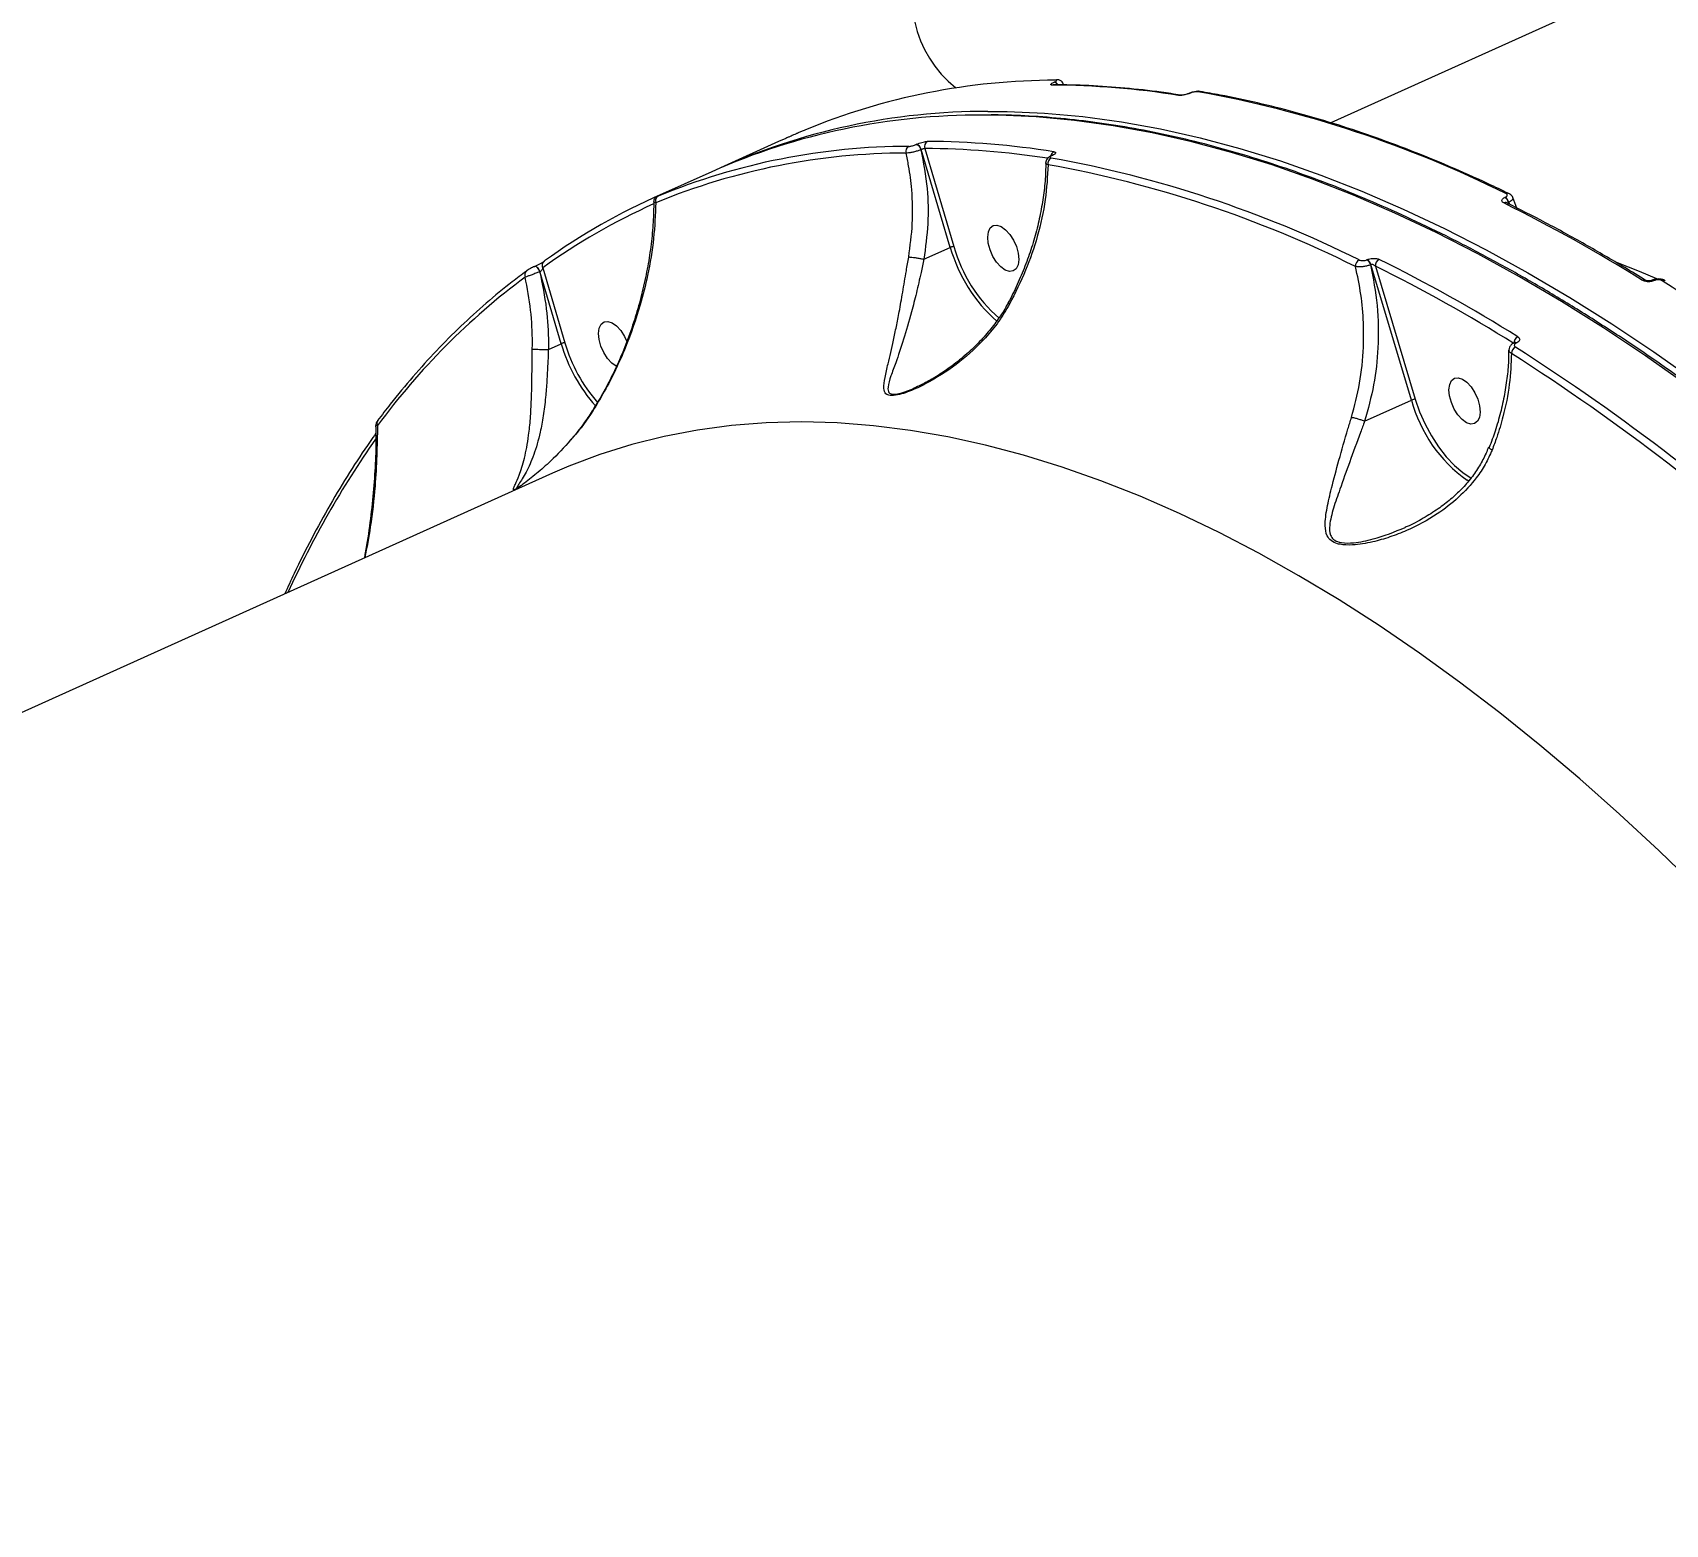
# Model space of a CAD drawing. Header units: millimetres. Extents: x -8422 to 28150, y -6982 to 5510.
# Drawn here: x 21070.1 to 21365.9, y 1409.6 to 1680.1 of the extents above; entities that cross this region are included whole.
import ezdxf

# ---------------------------------------------------------------- set-up
doc = ezdxf.new("R2010")
doc.units = ezdxf.units.MM
for name, color, linetype in [('DIKOM_ОБЪЕКТ', 7, 'Continuous'), ('DIKOM_РАЗМЕР_ЗОНА', 7, 'Continuous'), ('DIKOM_РАЗМЕР_ОБЪЕКТА', 7, 'Continuous')]:
    doc.layers.add(name, color=color, linetype=linetype)
doc.styles.add('style1', font='arial.ttf', dxfattribs={"width": 0.8})
doc.dimstyles.new('1-50', dxfattribs={"dimtxt": 300, "dimasz": 200, "dimexe": 100, "dimexo": 0, "dimgap": 100, "dimtad": 1, "dimdec": 0, "dimtxsty": 'style1', "dimcen": 0, "dimclrd": 7, "dimclre": 7, "dimadec": 1, "dimazin": 2, "dimtfac": 1, "dimtdec": 0, "dimtmove": 1, "dimatfit": 3, "dimfxl": 0, "dimlwd": 25, "dimlwe": 18, "dimarcsym": 0})

# ---------------------------------------------------------------- blocks, each defined once
blk = doc.blocks.new('*D15')
at = {"layer": 'Defpoints', "color": 0, "transparency": 16777216}
for p in [(19380.28, 3651.45), (27070.13, 3651.45), (15204.41, -3115.19)]:
    blk.add_point(p, dxfattribs=at)
at = {"layer": 'DIKOM_РАЗМЕР_ОБЪЕКТА', "color": 7, "lineweight": 18, "transparency": 16777216}
for p, q in [((19380.28, 3651.45), (27170.13, 3651.45)), ((15204.41, -3115.19), (27170.13, -3115.19))]:
    blk.add_line(p, q, dxfattribs=at)
at = {"layer": 'DIKOM_РАЗМЕР_ОБЪЕКТА', "color": 7, "lineweight": 25, "transparency": 16777216}
blk.add_line((27070.13, -2915.19), (27070.13, 3451.45), dxfattribs=at)
at = {"layer": 'DIKOM_РАЗМЕР_ОБЪЕКТА', "color": 7, "transparency": 16777216}
for points in [[(27036.8, 3451.45), (27103.47, 3451.45), (27070.13, 3651.45)], [(27036.8, -2915.19), (27103.47, -2915.19), (27070.13, -3115.19)]]:
    blk.add_solid(points, dxfattribs=at)
at = {"layer": 'DIKOM_РАЗМЕР_ОБЪЕКТА', "color": 0, "transparency": 16777216, "insert": (26816.96, -135.25), "char_height": 300, "attachment_point": 5, "rotation": 90, "style": 'style1'}
blk.add_mtext('6750', dxfattribs=at)
blk = doc.blocks.new('*D14')
at = {"layer": 'Defpoints', "color": 0, "transparency": 16777216}
for p in [(20684.73, 5148.63), (28049.7, 5148.63), (14575.76, -5055.5)]:
    blk.add_point(p, dxfattribs=at)
at = {"layer": 'DIKOM_РАЗМЕР_ЗОНА', "color": 7, "lineweight": 18, "transparency": 16777216}
for p, q in [((20684.73, 5148.63), (28149.7, 5148.63)), ((14575.76, -5055.5), (28149.7, -5055.5))]:
    blk.add_line(p, q, dxfattribs=at)
at = {"layer": 'DIKOM_РАЗМЕР_ЗОНА', "color": 7, "lineweight": 25, "transparency": 16777216}
blk.add_line((28049.7, -4855.5), (28049.7, 4948.63), dxfattribs=at)
at = {"layer": 'DIKOM_РАЗМЕР_ЗОНА', "color": 7, "transparency": 16777216}
for points in [[(28016.36, 4948.63), (28083.03, 4948.63), (28049.7, 5148.63)], [(28016.36, -4855.5), (28083.03, -4855.5), (28049.7, -5055.5)]]:
    blk.add_solid(points, dxfattribs=at)
at = {"layer": 'DIKOM_РАЗМЕР_ЗОНА', "color": 0, "transparency": 16777216, "insert": (27796.52, -63.59), "char_height": 300, "attachment_point": 5, "rotation": 90, "style": 'style1'}
blk.add_mtext('10200', dxfattribs=at)
blk = doc.blocks.new('*D13')
at = {"layer": 'Defpoints', "color": 0, "transparency": 16777216}
for p in [(10490, 1785.06), (25983.09, 460.53), (10490, -6882.5)]:
    blk.add_point(p, dxfattribs=at)
at = {"layer": 'DIKOM_РАЗМЕР_ЗОНА', "color": 7, "lineweight": 18, "transparency": 16777216}
for p, q in [((10490, 1785.06), (10490, -6982.5)), ((25983.09, 460.53), (25983.09, -6982.5))]:
    blk.add_line(p, q, dxfattribs=at)
at = {"layer": 'DIKOM_РАЗМЕР_ЗОНА', "color": 7, "lineweight": 25, "transparency": 16777216}
blk.add_line((25783.09, -6882.5), (10690, -6882.5), dxfattribs=at)
at = {"layer": 'DIKOM_РАЗМЕР_ЗОНА', "color": 7, "transparency": 16777216}
for points in [[(10690, -6849.17), (10690, -6915.83), (10490, -6882.5)], [(25783.09, -6849.17), (25783.09, -6915.83), (25983.09, -6882.5)]]:
    blk.add_solid(points, dxfattribs=at)
at = {"layer": 'DIKOM_РАЗМЕР_ЗОНА', "color": 0, "transparency": 16777216, "insert": (18236.55, -6629.33), "char_height": 300, "attachment_point": 5, "style": 'style1'}
blk.add_mtext('15500', dxfattribs=at)

msp = doc.modelspace()

# ---------------------------------------------------------------- linework, layer by layer
at = {"layer": 'DIKOM_ОБЪЕКТ', "color": 7, "linetype": 'Continuous', "lineweight": 15}
for p, q in [((21543.62, 1771.16), (21305.28, 1663.74)), ((21255.1, 1670.63), (21255.1, 1670.63)), ((21255.15, 1671.09), (21255.19, 1671.11)), ((21255.71, 1671.52), (21255.66, 1671.52)), ((21256.8, 1670.82), (21256.82, 1670.79)), ((21279.67, 1669.09), (21279.61, 1669.06)), ((21279.85, 1669.11), (21279.78, 1669.08)), ((21205.2, 1660.32), (21194.67, 1655.57)), ((21206.53, 1660.91), (21205.2, 1660.32)), ((21208.66, 1661.85), (21208.58, 1661.81)), ((21208.66, 1661.85), (21208.58, 1661.82)), ((21230.17, 1659.82), (21230.21, 1659.83)), ((21231.07, 1658.87), (21231.02, 1658.85)), ((21236.33, 1641.14), (21231.07, 1658.87)), ((21231.73, 1659.08), (21237, 1641.31)), ((21254.68, 1657.8), (21254.62, 1657.77)), ((21254.85, 1657.82), (21254.79, 1657.79)), ((21193.1, 1654.87), (21182.57, 1650.12)), ((21183.64, 1650.57), (21183.56, 1650.54)), ((21183.65, 1650.57), (21183.56, 1650.54)), ((21336.84, 1650.21), (21336.9, 1650.24)), ((21337.56, 1649.33), (21337.5, 1649.3)), ((21337.5, 1649.3), (21337.58, 1649.01)), ((21337.74, 1648.93), (21337.56, 1649.33)), ((21231.56, 1638.99), (21236.33, 1641.14)), ((21161.98, 1636.75), (21161.95, 1636.73)), ((21165.82, 1623.69), (21161.98, 1636.75)), ((21162.49, 1637.45), (21166.49, 1623.86)), ((21311.85, 1638.9), (21311.91, 1638.93)), ((21312.57, 1638.02), (21312.51, 1637.99)), ((21319.93, 1613.47), (21312.57, 1638.02)), ((21313.37, 1637.74), (21320.6, 1613.63)), ((21363.57, 1635.2), (21363.52, 1635.18)), ((21363.94, 1635.14), (21363.9, 1635.12)), ((21163.51, 1622.65), (21163.5, 1622.65)), ((21163.51, 1622.65), (21165.82, 1623.69)), ((21338.6, 1623.89), (21338.55, 1623.87)), ((21338.97, 1623.83), (21338.93, 1623.81)), ((21311.43, 1609.64), (21319.93, 1613.47)), ((21164.27, 1600.19), (20925.93, 1492.77)), ((21330.32, 1598.76), (21330, 1598.94)), ((21157.94, 1597.57), (21157.91, 1597.56))]:
    msp.add_line(p, q, dxfattribs=at)
at = {"layer": 'DIKOM_ОБЪЕКТ', "color": 7, "linetype": 'Continuous', "lineweight": 15, "flags": 128}
for points in [[(21255.1, 1670.63), (21254.96, 1670.62), (21254.8, 1670.57)], [(21255.71, 1671.52), (21255.57, 1671.51), (21255.42, 1671.46)], [(21243.13, 1665.81), (21246.62, 1665.79), (21253.44, 1665.5), (21260.35, 1664.88), (21267.35, 1663.92), (21274.44, 1662.64), (21281.61, 1661.03), (21288.84, 1659.09), (21296.15, 1656.82), (21303.51, 1654.24), (21310.93, 1651.33), (21318.39, 1648.1), (21325.9, 1644.56), (21333.44, 1640.7), (21341.01, 1636.53), (21348.6, 1632.06), (21356.21, 1627.28), (21363.82, 1622.2), (21371.44, 1616.84)], [(21369.93, 1616.09), (21362.31, 1621.47), (21354.7, 1626.54), (21347.09, 1631.32), (21339.5, 1635.8), (21331.93, 1639.97), (21324.39, 1643.83), (21316.88, 1647.37), (21309.42, 1650.6), (21302, 1653.51), (21294.64, 1656.1), (21287.33, 1658.37), (21280.09, 1660.31), (21272.93, 1661.93), (21265.84, 1663.21), (21258.84, 1664.17), (21251.92, 1664.79), (21245.1, 1665.09), (21242.2, 1665.11)], [(21248.64, 1640.09), (21248.74, 1638.97), (21248.62, 1638.01), (21248.28, 1637.29), (21247.75, 1636.88), (21247.07, 1636.79), (21246.3, 1637.05), (21245.5, 1637.62), (21244.73, 1638.47), (21244.07, 1639.52), (21243.55, 1640.69), (21243.22, 1641.89), (21243.12, 1643.01), (21243.24, 1643.97), (21243.58, 1644.69), (21244.11, 1645.11), (21244.79, 1645.19), (21245.56, 1644.94), (21246.36, 1644.36), (21247.13, 1643.51), (21247.8, 1642.46), (21248.32, 1641.29), (21248.64, 1640.09)], [(21161.95, 1636.73), (21161.87, 1636.96), (21161.76, 1637.17), (21161.62, 1637.36), (21161.48, 1637.52), (21161.33, 1637.63), (21161.18, 1637.69), (21161.04, 1637.7), (21160.93, 1637.65)], [(21161.98, 1636.75), (21161.89, 1636.97), (21161.78, 1637.19), (21161.65, 1637.38), (21161.5, 1637.53), (21161.35, 1637.64), (21161.21, 1637.7), (21161.07, 1637.71), (21161, 1637.69)], [(21357.19, 1638.42), (21361.17, 1636.82), (21364.32, 1635.48)], [(21175.84, 1619.57), (21175.78, 1619.6), (21174.98, 1620.17), (21174.22, 1621.02), (21173.55, 1622.07), (21173.03, 1623.24), (21172.71, 1624.44), (21172.6, 1625.56), (21172.72, 1626.52), (21173.07, 1627.24), (21173.6, 1627.66), (21174.28, 1627.74), (21175.05, 1627.49), (21175.85, 1626.91), (21176.61, 1626.07), (21177.28, 1625.01), (21177.72, 1624.06)], [(21332.24, 1612.42), (21332.34, 1611.3), (21332.22, 1610.34), (21331.88, 1609.62), (21331.34, 1609.2), (21330.67, 1609.11), (21329.9, 1609.37), (21329.09, 1609.94), (21328.33, 1610.79), (21327.66, 1611.84), (21327.14, 1613.02), (21326.82, 1614.21), (21326.71, 1615.33), (21326.84, 1616.29), (21327.18, 1617.01), (21327.71, 1617.43), (21328.39, 1617.52), (21329.16, 1617.26), (21329.96, 1616.69), (21330.73, 1615.84), (21331.39, 1614.79), (21331.91, 1613.61), (21332.24, 1612.42)], [(21320.6, 1613.63), (21321.39, 1611.35), (21322.37, 1609.11), (21323.52, 1606.96), (21324.81, 1604.97), (21326.21, 1603.17), (21327.69, 1601.61), (21329.21, 1600.32), (21330.73, 1599.34), (21330.78, 1599.32)], [(21371.94, 1524.84), (21364.8, 1531.76), (21357.62, 1538.42), (21350.41, 1544.81), (21343.17, 1550.93), (21335.9, 1556.77), (21328.63, 1562.33), (21321.35, 1567.6), (21314.06, 1572.58), (21306.79, 1577.25), (21299.53, 1581.63), (21292.28, 1585.7), (21285.07, 1589.45), (21277.89, 1592.9), (21270.75, 1596.02), (21263.65, 1598.83), (21256.61, 1601.31), (21249.63, 1603.47), (21242.72, 1605.3), (21235.88, 1606.81), (21229.11, 1607.98), (21222.44, 1608.82), (21215.85, 1609.33), (21209.37, 1609.51), (21202.99, 1609.35), (21196.72, 1608.86), (21190.56, 1608.04), (21184.52, 1606.89), (21178.62, 1605.41), (21172.84, 1603.6), (21167.21, 1601.46), (21164.27, 1600.19)]]:
    msp.add_lwpolyline(points, dxfattribs=at)
at = {"layer": 'DIKOM_ОБЪЕКТ', "color": 7, "linetype": 'Continuous', "lineweight": 15}
for centre, radius, start, end in [((21250.44, 1686.51), 21.03, 75.2904, 231.508), ((21255.58, 1551.86), 119.6, 90.0754, 112.4138), ((21254.22, 1521.78), 148.79, 80.92, 89.7747), ((21254.96, 1670.19), 0.92, 27.9621, 78.3748), ((21255, 1670.2), 0.932, 26.8462, 78.2069), ((21277.99, 1668.08), 0.688, 81.0872, 114.9148), ((21279.73, 1668.79), 0.297, 79.1927, 114.1756), ((21279.79, 1668.82), 0.297, 79.1632, 113.1433), ((21281.5, 1668.73), 0.689, 80.8588, 114.908), ((21244.71, 1465.43), 207.17, 63.5373, 79.8545), ((21243, 1546.7), 119.11, 89.9363, 114.3514), ((21241.42, 1546.11), 119.01, 89.6241, 113.9507), ((21229.86, 1658.66), 1.23, 10.0007, 73.2285), ((21232.73, 1659.43), 1.06, 118.9469, 199.5538), ((21231.58, 1511.53), 148.83, 80.9027, 89.7561), ((21228.44, 1538.88), 119.36, 90.0559, 112.3912), ((21228.95, 1539.84), 119.62, 90.0556, 112.3915), ((21229.34, 1658.54), 1.05, 118.72, 196.3132), ((21229.82, 1658.64), 1.23, 10.0046, 73.221), ((21231.1, 1510.84), 148.23, 81.1414, 89.7597), ((21255.15, 1656.36), 1.12, 118.412, 191.965), ((21255.59, 1657.56), 1.05, 117.1972, 169.435), ((21254.74, 1657.5), 0.296, 79.0405, 113.0024), ((21218.05, 1453.34), 207.26, 63.5251, 79.8378), ((21254.8, 1657.53), 0.295, 79.0597, 114.5792), ((21217.57, 1452.57), 206.8, 63.5253, 79.8376), ((21337.31, 1650.33), 0.628, 65.8815, 116.7288), ((21228.81, 1545.58), 113.3, 114.0826, 125.8268), ((21229.25, 1546.66), 113.5, 113.5321, 125.8289), ((21183.83, 1649.62), 0.932, 118.6595, 204.0931), ((21336.92, 1648.65), 0.624, 65.5676, 116.8842), ((21206.76, 1386.84), 292.75, 58.0246, 63.6628), ((21336.03, 1648.93), 1.51, 14.2367, 57.7007), ((21336.09, 1648.96), 1.51, 14.2351, 57.706), ((21263.4, 1648.85), 28.14, 195.8923, 228.5294), ((21262.51, 1648.32), 26.46, 195.3698, 229.1023), ((21160.09, 1636.19), 0.879, 129.479, 207.9409), ((21163.23, 1637.91), 0.877, 118.6053, 212.1358), ((21311.03, 1637.74), 1.27, 117.286, 182.1986), ((21311.04, 1637.62), 1.51, 14.2191, 57.7049), ((21311.1, 1637.65), 1.51, 14.2191, 57.7049), ((21314.63, 1637.85), 1.27, 117.1817, 185.0194), ((21183.7, 1375.94), 292.15, 58.0137, 63.6508), ((21184.06, 1376.53), 292.87, 58.0138, 63.6503), ((21237.2, 1531.57), 130.1, 126.7791, 143.5558), ((21362.07, 1634.65), 0.595, 61.3325, 118.1367), ((21363.66, 1634.82), 0.387, 51.3509, 110.969), ((21363.7, 1634.83), 0.389, 51.4783, 109.4483), ((21365.63, 1634.57), 0.592, 61.0651, 118.2845), ((21152.17, 1301.01), 396.3, 47.4268, 57.4579), ((21339.8, 1623.74), 1.34, 116.4887, 180.164), ((21194.26, 1632.02), 29.64, 196.3189, 221.4472), ((21194.13, 1631.96), 28.8, 196.3409, 221.0721), ((21339.38, 1621.85), 1.36, 116.6085, 176.8519), ((21125.17, 1288.49), 395.57, 47.4187, 57.4472), ((21338.69, 1623.5), 0.389, 51.4995, 109.9361), ((21338.73, 1623.52), 0.388, 51.3942, 110.5204), ((21125.46, 1288.9), 396.44, 47.4186, 57.4474), ((21320.69, 1611.82), 1.82, 92.9895, 114.8572), ((21344.96, 1620.06), 25.88, 194.7675, 234.6883), ((21133.24, 1609.29), 0.815, 145.8541, 212.059), ((21274.97, 1506.47), 174.27, 145.0098, 155.5609)]:
    msp.add_arc(centre, radius, start, end, dxfattribs=at)
for points, knots in [([(21254.8, 1670.57), (21254.72, 1670.57), (21254.56, 1670.58), (21254.52, 1670.67), (21254.63, 1670.81), (21254.86, 1670.96), (21255.06, 1671.05), (21255.15, 1671.09)], [0, 0, 0, 0, 0.215045, 0.42997, 0.644705, 0.859198, 1, 1, 1, 1]), ([(21278.09, 1668.76), (21276.92, 1668.93), (21273.53, 1669.45), (21267.97, 1670.06), (21261.47, 1670.53), (21257.22, 1670.6), (21255.1, 1670.63)], [0, 0, 0, 0, 0.149888, 0.43425, 0.718562, 1, 1, 1, 1]), ([(21255.19, 1671.11), (21255.24, 1671.14), (21255.38, 1671.2), (21255.54, 1671.3), (21255.61, 1671.39), (21255.58, 1671.45), (21255.47, 1671.46), (21255.42, 1671.46)], [0, 0, 0, 0, 0.142274, 0.357095, 0.57155, 0.785715, 1, 1, 1, 1]), ([(21256.82, 1670.82), (21256.82, 1670.82), (21256.8, 1670.95), (21256.64, 1671.15), (21256.4, 1671.36), (21256.13, 1671.48), (21255.9, 1671.52), (21255.77, 1671.52), (21255.71, 1671.52)], [0, 0, 0, 0, 0.014261, 0.268424, 0.479195, 0.670773, 0.85659, 1, 1, 1, 1]), ([(21279.78, 1669.08), (21279.71, 1669.05), (21279.5, 1668.96), (21279.08, 1668.83), (21278.56, 1668.72), (21278.06, 1668.67), (21277.82, 1668.69), (21277.7, 1668.7)], [0, 0, 0, 0, 0.108285, 0.320447, 0.543078, 0.771593, 1, 1, 1, 1]), ([(21279.61, 1669.06), (21279.6, 1669.06), (21279.53, 1669.03), (21279.34, 1668.95), (21279.03, 1668.86), (21278.68, 1668.79), (21278.37, 1668.75), (21278.18, 1668.75), (21278.1, 1668.76), (21278.1, 1668.76), (21278.1, 1668.76)], [0, 0, 0, 0, 0.02351, 0.168126, 0.334352, 0.522068, 0.718848, 0.872511, 0.987369, 1, 1, 1, 1]), ([(21280.32, 1669.31), (21280.31, 1669.31), (21280.11, 1669.27), (21279.87, 1669.19), (21279.69, 1669.1), (21279.67, 1669.09)], [0, 0, 0, 0, 0.028798, 0.914866, 1, 1, 1, 1]), ([(21281.21, 1669.36), (21281.13, 1669.37), (21280.97, 1669.38), (21280.64, 1669.35), (21280.3, 1669.28), (21280.03, 1669.19), (21279.89, 1669.13), (21279.85, 1669.11)], [0, 0, 0, 0, 0.228854, 0.457861, 0.678512, 0.888373, 1, 1, 1, 1]), ([(21281.61, 1669.4), (21281.56, 1669.41), (21281.33, 1669.47), (21280.91, 1669.44), (21280.51, 1669.35), (21280.32, 1669.31)], [0, 0, 0, 0, 0.118656, 0.595174, 1, 1, 1, 1]), ([(21337.57, 1650.9), (21336.32, 1651.5), (21332.7, 1653.23), (21326.73, 1655.89), (21319.68, 1658.77), (21312.68, 1661.36), (21305.73, 1663.66), (21298.83, 1665.67), (21291.99, 1667.39), (21286.26, 1668.6), (21282.81, 1669.2), (21281.61, 1669.41)], [0, 0, 0, 0, 0.065273, 0.189275, 0.313276, 0.437271, 0.561254, 0.685225, 0.809181, 0.933118, 1, 1, 1, 1]), ([(21549.04, 1392.62), (21548.13, 1394.42), (21545.5, 1399.63), (21541.02, 1408.19), (21535.59, 1418.26), (21530.03, 1428.21), (21524.34, 1438.05), (21518.53, 1447.76), (21512.61, 1457.34), (21506.58, 1466.78), (21500.44, 1476.07), (21494.21, 1485.21), (21487.87, 1494.19), (21481.44, 1503.01), (21474.93, 1511.65), (21468.33, 1520.11), (21461.66, 1528.38), (21454.91, 1536.46), (21448.1, 1544.34), (21441.23, 1552.02), (21434.29, 1559.49), (21427.31, 1566.74), (21420.28, 1573.77), (21413.21, 1580.57), (21406.1, 1587.14), (21398.96, 1593.47), (21391.8, 1599.57), (21384.61, 1605.41), (21377.42, 1611.01), (21370.21, 1616.35), (21363, 1621.43), (21355.78, 1626.25), (21348.58, 1630.8), (21341.39, 1635.08), (21334.22, 1639.09), (21327.07, 1642.82), (21319.94, 1646.27), (21312.85, 1649.44), (21305.81, 1652.33), (21298.8, 1654.93), (21291.85, 1657.24), (21284.95, 1659.26), (21278.11, 1660.99), (21271.33, 1662.42), (21264.63, 1663.56), (21258, 1664.41), (21251.46, 1664.94), (21246.29, 1665.19), (21243.33, 1665.15), (21242.5, 1665.14)], [0, 0, 0, 0, 0.01146, 0.033232, 0.055005, 0.076778, 0.098551, 0.120324, 0.142097, 0.163871, 0.185645, 0.207419, 0.229194, 0.250968, 0.272744, 0.29452, 0.316296, 0.338072, 0.359849, 0.381627, 0.403405, 0.425184, 0.446964, 0.468744, 0.490524, 0.512305, 0.534087, 0.55587, 0.577653, 0.599437, 0.621221, 0.643005, 0.66479, 0.686576, 0.708361, 0.730146, 0.751931, 0.773716, 0.795499, 0.817281, 0.839061, 0.860839, 0.882615, 0.904387, 0.926155, 0.947918, 0.969677, 0.991429, 1, 1, 1, 1]), ([(21208.58, 1661.82), (21208.53, 1661.79), (21208.33, 1661.7), (21207.95, 1661.53), (21207.44, 1661.31), (21206.93, 1661.08), (21206.67, 1660.97), (21206.53, 1660.91)], [0, 0, 0, 0, 0.079641, 0.275738, 0.47076, 0.710551, 1, 1, 1, 1]), ([(21209.98, 1662.43), (21209.88, 1662.39), (21209.72, 1662.32), (21209.38, 1662.17), (21209.07, 1662.03), (21208.83, 1661.92), (21208.7, 1661.87), (21208.66, 1661.85)], [0, 0, 0, 0, 0.302565, 0.534694, 0.725478, 0.917062, 1, 1, 1, 1]), ([(21230.21, 1659.83), (21230.3, 1659.87), (21230.53, 1659.97), (21230.96, 1660.12), (21231.44, 1660.25), (21231.9, 1660.35), (21232.11, 1660.36), (21232.21, 1660.36)], [0, 0, 0, 0, 0.14077, 0.355291, 0.57004, 0.784962, 1, 1, 1, 1]), ([(21231.02, 1658.85), (21230.9, 1658.81), (21230.59, 1658.69), (21230.01, 1658.51), (21229.36, 1658.36), (21228.75, 1658.25), (21228.47, 1658.24), (21228.33, 1658.24)], [0, 0, 0, 0, 0.142387, 0.357275, 0.571672, 0.78575, 1, 1, 1, 1]), ([(21228.8, 1639.41), (21229.07, 1641.41), (21229.62, 1645.46), (21229.48, 1651.03), (21228.95, 1655.3), (21228.49, 1657.48), (21228.33, 1658.24)], [0, 0, 0, 0, 0.318194, 0.643964, 0.875253, 1, 1, 1, 1]), ([(21228.83, 1659.46), (21228.9, 1659.46), (21229.04, 1659.47), (21229.34, 1659.53), (21229.67, 1659.62), (21229.96, 1659.72), (21230.11, 1659.79), (21230.17, 1659.82)], [0, 0, 0, 0, 0.214255, 0.428439, 0.642895, 0.857742, 1, 1, 1, 1]), ([(21231.02, 1658.85), (21231.46, 1656.51), (21232.28, 1652.12), (21232.41, 1645.38), (21231.85, 1641.14), (21231.56, 1638.99)], [0, 0, 0, 0, 0.359332, 0.6759, 1, 1, 1, 1]), ([(21231.73, 1659.08), (21231.69, 1659.07), (21231.62, 1659.06), (21231.48, 1659.02), (21231.32, 1658.97), (21231.17, 1658.92), (21231.1, 1658.89), (21231.07, 1658.87)], [0, 0, 0, 0, 0.215101, 0.430079, 0.644834, 0.85925, 1, 1, 1, 1]), ([(21254.62, 1657.77), (21254.59, 1657.75), (21254.35, 1657.65), (21254.04, 1657.45), (21253.76, 1657.06), (21253.64, 1656.76), (21253.66, 1656.59), (21253.67, 1656.56)], [0, 0, 0, 0, 0.066176, 0.465058, 0.712251, 0.938979, 1, 1, 1, 1]), ([(21254.79, 1657.79), (21254.71, 1657.75), (21254.56, 1657.67), (21254.43, 1657.56), (21254.4, 1657.46), (21254.47, 1657.38), (21254.57, 1657.36), (21254.62, 1657.35)], [0, 0, 0, 0, 0.203986, 0.408031, 0.613529, 0.826546, 1, 1, 1, 1]), ([(21254.87, 1657.9), (21254.87, 1657.9), (21254.88, 1657.91), (21254.85, 1657.89), (21254.79, 1657.85), (21254.71, 1657.81), (21254.67, 1657.8)], [0, 0, 0, 0, 0.022901, 0.341895, 0.718773, 1, 1, 1, 1]), ([(21255.11, 1658.49), (21255.19, 1658.48), (21255.35, 1658.44), (21255.45, 1658.33), (21255.4, 1658.17), (21255.21, 1657.99), (21254.97, 1657.88), (21254.85, 1657.82)], [0, 0, 0, 0, 0.174179, 0.389585, 0.595806, 0.797901, 1, 1, 1, 1]), ([(21253.62, 1656.55), (21253.63, 1655.97), (21253.63, 1654.31), (21253.37, 1651.47), (21252.86, 1648.06), (21252.11, 1644.61), (21251.12, 1641.16), (21249.92, 1637.75), (21248.49, 1634.41), (21247.44, 1632.18), (21246.82, 1631.09), (21246.8, 1631.07)], [0, 0, 0, 0, 0.071144, 0.204022, 0.337159, 0.47055, 0.603589, 0.734999, 0.866043, 0.996551, 1, 1, 1, 1]), ([(21254.06, 1656.13), (21253.95, 1654.04), (21253.72, 1649.79), (21252.27, 1643.31), (21250.12, 1636.91), (21248.1, 1632.89), (21247.08, 1630.86)], [0, 0, 0, 0, 0.253607, 0.513977, 0.753975, 1, 1, 1, 1]), ([(21254.06, 1656.13), (21253.97, 1656.18), (21253.76, 1656.28), (21253.63, 1656.43), (21253.66, 1656.53), (21253.67, 1656.55)], [0, 0, 0, 0, 0.408877, 0.915733, 1, 1, 1, 1]), ([(21182.61, 1649.46), (21182.59, 1648.22), (21182.54, 1645.69), (21182.15, 1641.76), (21181.55, 1637.72), (21180.69, 1633.62), (21179.61, 1629.55), (21178.32, 1625.57), (21176.84, 1621.73), (21175.18, 1618.07), (21173.41, 1614.66), (21172.1, 1612.53), (21171.48, 1611.52)], [0, 0, 0, 0, 0.100763, 0.205529, 0.311085, 0.417256, 0.522601, 0.625335, 0.725059, 0.821589, 0.914983, 1, 1, 1, 1]), ([(21182.98, 1649.24), (21182.89, 1647.1), (21182.7, 1642.79), (21181.66, 1636.57), (21180.01, 1629.91), (21178.02, 1624.14), (21175.7, 1618.91), (21173.74, 1615.09), (21172.26, 1612.67), (21171.54, 1611.5)], [0, 0, 0, 0, 0.173876, 0.350141, 0.488061, 0.692275, 0.797116, 0.90194, 1, 1, 1, 1]), ([(21183.56, 1650.54), (21183.55, 1650.53), (21183.45, 1650.49), (21183.3, 1650.42), (21183.2, 1650.37), (21183.14, 1650.34), (21183.08, 1650.31), (21182.98, 1650.24), (21182.83, 1650.11), (21182.68, 1649.88), (21182.59, 1649.65), (21182.6, 1649.49), (21182.61, 1649.46)], [0, 0, 0, 0, 0.022591, 0.190363, 0.3667, 0.427472, 0.462667, 0.516638, 0.620303, 0.762795, 0.940621, 1, 1, 1, 1]), ([(21182.98, 1649.24), (21182.96, 1649.24), (21182.81, 1649.27), (21182.62, 1649.33), (21182.61, 1649.42), (21182.61, 1649.46)], [0, 0, 0, 0, 0.091711, 0.628675, 1, 1, 1, 1]), ([(21183.56, 1650.54), (21183.5, 1650.51), (21183.36, 1650.44), (21183.23, 1650.39), (21183.18, 1650.36), (21183.21, 1650.37), (21183.3, 1650.4), (21183.37, 1650.43), (21183.38, 1650.44)], [0, 0, 0, 0, 0.167318, 0.334464, 0.509131, 0.713063, 0.95772, 1, 1, 1, 1]), ([(21184.16, 1650.81), (21184.16, 1650.81), (21184.16, 1650.81), (21184.14, 1650.8), (21184.04, 1650.76), (21183.87, 1650.67), (21183.69, 1650.59), (21183.63, 1650.57)], [0, 0, 0, 0, 0.009299, 0.152099, 0.427359, 0.817724, 1, 1, 1, 1]), ([(21183.93, 1650.72), (21183.95, 1650.73), (21184.07, 1650.78), (21184.21, 1650.84), (21184.25, 1650.85), (21184.16, 1650.81), (21183.96, 1650.72), (21183.75, 1650.62), (21183.65, 1650.57)], [0, 0, 0, 0, 0.039236, 0.287236, 0.495197, 0.671, 0.835299, 1, 1, 1, 1]), ([(21336.64, 1649.2), (21336.56, 1649.25), (21336.39, 1649.35), (21336.27, 1649.56), (21336.3, 1649.79), (21336.49, 1650.02), (21336.72, 1650.15), (21336.84, 1650.21)], [0, 0, 0, 0, 0.174178, 0.389576, 0.595795, 0.797883, 1, 1, 1, 1]), ([(21336.9, 1650.24), (21336.98, 1650.28), (21337.13, 1650.36), (21337.25, 1650.51), (21337.27, 1650.66), (21337.2, 1650.8), (21337.08, 1650.86), (21337.03, 1650.89)], [0, 0, 0, 0, 0.203957, 0.408004, 0.613503, 0.826512, 1, 1, 1, 1]), ([(21337.19, 1649.21), (21337.18, 1649.22), (21337.17, 1649.22), (21337.18, 1649.22), (21337.18, 1649.22)], [0, 0, 0, 0, 0.848571, 1, 1, 1, 1]), ([(21362.35, 1635.17), (21361.09, 1635.95), (21357.43, 1638.21), (21351.38, 1641.73), (21344.25, 1645.66), (21339.52, 1648.04), (21337.18, 1649.22)], [0, 0, 0, 0, 0.149889, 0.434693, 0.719507, 1, 1, 1, 1]), ([(21337.5, 1649.3), (21337.46, 1649.28), (21337.42, 1649.26), (21337.37, 1649.19), (21337.34, 1649.1), (21337.33, 1649), (21337.36, 1648.95), (21337.36, 1648.94)], [0, 0, 0, 0, 0.240522, 0.29219, 0.603542, 0.950552, 1, 1, 1, 1]), ([(21338.28, 1650.15), (21338.28, 1650.15), (21338.26, 1650.3), (21338.07, 1650.54), (21337.82, 1650.78), (21337.63, 1650.86), (21337.56, 1650.89)], [0, 0, 0, 0, 0.018546, 0.40949, 0.801448, 1, 1, 1, 1]), ([(21338.27, 1650.15), (21338.28, 1650.14), (21338.34, 1650.06), (21338.26, 1649.86), (21338.02, 1649.59), (21337.71, 1649.42), (21337.56, 1649.33)], [0, 0, 0, 0, 0.071617, 0.380322, 0.689804, 1, 1, 1, 1]), ([(21339.09, 1648.12), (21339.07, 1648.18), (21338.76, 1648.83), (21338.53, 1649.53), (21338.31, 1650.17)], [0, 0, 0, 0, 0.0823, 1, 1, 1, 1]), ([(21247.08, 1630.86), (21246.44, 1629.78), (21245.16, 1627.63), (21242.19, 1624.05), (21238.1, 1620.26), (21233.58, 1617.25), (21230.18, 1615.56), (21228.19, 1614.77), (21226.67, 1614.33), (21225.36, 1614.22), (21224.49, 1614.62), (21224.2, 1615.7), (21224.48, 1617.54), (21225.14, 1620.38), (21225.88, 1623.52), (21226.57, 1626.78), (21227.13, 1629.66), (21227.73, 1633.02), (21228.29, 1636.39), (21228.66, 1638.58), (21228.8, 1639.41)], [0, 0, 0, 0, 0.056355, 0.113615, 0.210372, 0.309985, 0.361981, 0.388303, 0.41534, 0.445739, 0.4741, 0.516799, 0.580234, 0.645297, 0.740562, 0.789712, 0.838846, 0.899362, 0.961363, 1, 1, 1, 1]), ([(21228.8, 1639.41), (21228.82, 1639.41), (21228.91, 1639.41), (21229.16, 1639.39), (21229.64, 1639.34), (21230.29, 1639.24), (21230.97, 1639.12), (21231.36, 1639.03), (21231.55, 1638.99)], [0, 0, 0, 0, 0.038085, 0.149197, 0.36189, 0.574595, 0.78731, 1, 1, 1, 1]), ([(21237, 1641.31), (21236.99, 1641.31), (21236.97, 1641.31), (21236.91, 1641.31), (21236.8, 1641.29), (21236.64, 1641.25), (21236.47, 1641.2), (21236.38, 1641.16), (21236.33, 1641.14)], [0, 0, 0, 0, 0.070228, 0.141363, 0.356013, 0.570687, 0.785321, 1, 1, 1, 1]), ([(21311.91, 1638.93), (21311.98, 1638.96), (21312.19, 1639.04), (21312.62, 1639.14), (21313.15, 1639.18), (21313.67, 1639.13), (21313.93, 1639.03), (21314.06, 1638.98)], [0, 0, 0, 0, 0.108301, 0.32042, 0.543073, 0.771547, 1, 1, 1, 1]), ([(21159.53, 1636.86), (21158.67, 1636.22), (21156.2, 1634.36), (21152.21, 1631.07), (21147.63, 1626.9), (21143.21, 1622.46), (21138.94, 1617.75), (21135.41, 1613.49), (21133.33, 1610.75), (21132.56, 1609.75)], [0, 0, 0, 0, 0.086474, 0.250153, 0.413864, 0.577619, 0.741421, 0.905271, 1, 1, 1, 1]), ([(21161.95, 1636.73), (21161.87, 1636.7), (21161.6, 1636.59), (21161.05, 1636.38), (21160.37, 1636.13), (21159.73, 1635.9), (21159.45, 1635.82), (21159.31, 1635.77)], [0, 0, 0, 0, 0.094246, 0.312297, 0.541213, 0.771412, 1, 1, 1, 1]), ([(21160.97, 1637.67), (21160.87, 1637.62), (21160.63, 1637.52), (21160.24, 1637.31), (21159.84, 1637.08), (21159.63, 1636.95), (21159.53, 1636.87), (21159.53, 1636.86)], [0, 0, 0, 0, 0.209413, 0.453872, 0.704824, 0.995598, 1, 1, 1, 1]), ([(21160.95, 1637.66), (21161.02, 1637.69), (21161.21, 1637.78), (21161.6, 1637.97), (21162.08, 1638.23), (21162.52, 1638.49), (21162.71, 1638.62), (21162.81, 1638.68)], [0, 0, 0, 0, 0.093143, 0.303894, 0.530233, 0.765195, 1, 1, 1, 1]), ([(21161.95, 1636.73), (21162.4, 1634.5), (21163.26, 1630.27), (21163.53, 1625.5), (21163.51, 1623.04), (21163.51, 1622.65)], [0, 0, 0, 0, 0.48434, 0.918522, 1, 1, 1, 1]), ([(21162.49, 1637.45), (21162.47, 1637.38), (21162.43, 1637.26), (21162.32, 1637.07), (21162.2, 1636.91), (21162.1, 1636.82), (21162.03, 1636.77), (21162, 1636.76), (21161.98, 1636.75)], [0, 0, 0, 0, 0.268509, 0.522823, 0.742573, 0.86909, 0.924206, 1, 1, 1, 1]), ([(21231.55, 1638.99), (21231.55, 1638.99), (21231.37, 1638.19), (21230.94, 1636.1), (21230.19, 1632.86), (21229.16, 1628.72), (21227.88, 1624.38), (21226.61, 1620.62), (21225.53, 1617.78), (21225.01, 1615.97), (21225.04, 1614.87), (21225.71, 1614.49), (21226.5, 1614.54), (21227.38, 1614.72), (21228.38, 1615.03), (21229.3, 1615.42), (21229.73, 1615.6)], [0, 0, 0, 0, 0.000053, 0.061111, 0.159111, 0.257236, 0.412829, 0.568639, 0.670728, 0.772409, 0.837262, 0.87868, 0.913491, 0.923036, 0.963436, 1, 1, 1, 1]), ([(21231.56, 1638.99), (21231.56, 1638.99), (21231.56, 1638.99), (21231.56, 1638.99), (21231.55, 1638.99)], [0, 0, 0, 0, 0.615263, 1, 1, 1, 1]), ([(21309.04, 1610.34), (21309.58, 1612.39), (21310.68, 1616.52), (21311.26, 1622.33), (21311.26, 1627.72), (21310.84, 1632.65), (21310.13, 1636), (21309.77, 1637.69)], [0, 0, 0, 0, 0.230865, 0.467175, 0.626569, 0.811993, 1, 1, 1, 1]), ([(21312.51, 1637.99), (21312.41, 1637.96), (21312.13, 1637.85), (21311.58, 1637.71), (21310.9, 1637.62), (21310.24, 1637.6), (21309.92, 1637.66), (21309.77, 1637.69)], [0, 0, 0, 0, 0.11316, 0.325939, 0.547982, 0.775457, 1, 1, 1, 1]), ([(21310.45, 1638.86), (21310.53, 1638.83), (21310.7, 1638.77), (21311.04, 1638.74), (21311.39, 1638.76), (21311.66, 1638.82), (21311.8, 1638.88), (21311.85, 1638.9)], [0, 0, 0, 0, 0.228824, 0.457856, 0.678502, 0.888378, 1, 1, 1, 1]), ([(21312.51, 1637.99), (21312.97, 1635.55), (21313.9, 1630.6), (21313.97, 1623.24), (21313.23, 1616.15), (21312.03, 1611.82), (21311.43, 1609.64)], [0, 0, 0, 0, 0.260693, 0.528702, 0.761627, 1, 1, 1, 1]), ([(21313.37, 1637.74), (21313.32, 1637.79), (21313.22, 1637.89), (21313.02, 1638), (21312.84, 1638.05), (21312.71, 1638.05), (21312.63, 1638.04), (21312.59, 1638.03), (21312.57, 1638.02)], [0, 0, 0, 0, 0.255339, 0.498909, 0.716726, 0.861578, 0.906948, 1, 1, 1, 1]), ([(21160.59, 1622.7), (21160.6, 1623.08), (21160.63, 1625.44), (21160.42, 1629.86), (21159.68, 1633.78), (21159.31, 1635.77)], [0, 0, 0, 0, 0.084989, 0.533468, 1, 1, 1, 1]), ([(21363.9, 1635.12), (21363.81, 1635.08), (21363.58, 1634.99), (21363.14, 1634.91), (21362.63, 1634.91), (21362.14, 1635), (21361.91, 1635.12), (21361.79, 1635.18)], [0, 0, 0, 0, 0.140797, 0.35528, 0.570033, 0.784987, 1, 1, 1, 1]), ([(21363.52, 1635.18), (21363.5, 1635.17), (21363.44, 1635.14), (21363.29, 1635.1), (21363.07, 1635.07), (21362.81, 1635.06), (21362.59, 1635.09), (21362.44, 1635.13), (21362.36, 1635.17), (21362.36, 1635.17), (21362.36, 1635.17)], [0, 0, 0, 0, 0.07575, 0.20607, 0.358711, 0.526732, 0.695367, 0.830364, 0.950065, 1, 1, 1, 1]), ([(21365.91, 1635.08), (21365.86, 1635.12), (21365.65, 1635.27), (21365.14, 1635.41), (21364.42, 1635.44), (21363.85, 1635.35), (21363.61, 1635.21), (21363.57, 1635.19)], [0, 0, 0, 0, 0.079481, 0.336419, 0.638741, 0.948265, 1, 1, 1, 1]), ([(21365.35, 1635.1), (21365.27, 1635.14), (21365.11, 1635.22), (21364.79, 1635.27), (21364.45, 1635.27), (21364.16, 1635.22), (21364, 1635.16), (21363.94, 1635.14)], [0, 0, 0, 0, 0.214323, 0.428441, 0.642931, 0.857703, 1, 1, 1, 1]), ([(21246.78, 1631.07), (21246.65, 1630.81), (21246.09, 1629.7), (21244.83, 1627.83), (21242.99, 1625.46), (21240.82, 1623.16), (21238.36, 1620.95), (21235.8, 1619), (21233.33, 1617.42), (21231.35, 1616.33), (21230.18, 1615.8), (21229.74, 1615.61)], [0, 0, 0, 0, 0.037347, 0.15711, 0.283886, 0.41775, 0.558081, 0.705719, 0.826424, 0.935554, 1, 1, 1, 1]), ([(21247.08, 1630.86), (21247.05, 1630.88), (21246.95, 1630.94), (21246.82, 1631.03), (21246.82, 1631.05), (21246.82, 1631.05)], [0, 0, 0, 0, 0.199273, 0.578884, 1, 1, 1, 1]), ([(21339.2, 1624.94), (21339.3, 1624.87), (21339.48, 1624.73), (21339.56, 1624.46), (21339.48, 1624.19), (21339.26, 1623.97), (21339.05, 1623.87), (21338.97, 1623.83)], [0, 0, 0, 0, 0.215044, 0.429969, 0.64472, 0.859214, 1, 1, 1, 1]), ([(21157.67, 1597.39), (21157.58, 1597.33), (21157.21, 1597.12), (21157.15, 1597.23), (21157.24, 1597.59), (21157.62, 1598.39), (21158.31, 1599.97), (21159.05, 1602.29), (21159.6, 1604.85), (21159.97, 1607.21), (21160.27, 1610.08), (21160.44, 1613.3), (21160.53, 1616.62), (21160.55, 1619.71), (21160.58, 1621.77), (21160.59, 1622.7)], [0, 0, 0, 0, 0.019256, 0.072644, 0.125639, 0.178755, 0.288788, 0.437737, 0.51464, 0.591517, 0.684933, 0.780639, 0.856662, 0.934882, 1, 1, 1, 1]), ([(21163.5, 1622.65), (21163.5, 1622.65), (21163.5, 1621.77), (21163.37, 1619.82), (21163.24, 1616.88), (21162.99, 1613.7), (21162.6, 1610.57), (21161.94, 1606.99), (21160.89, 1603.44), (21159.74, 1600.83), (21158.77, 1599.18), (21158.11, 1598.18), (21157.81, 1597.66), (21157.68, 1597.43), (21157.91, 1597.56), (21157.93, 1597.57)], [0, 0, 0, 0, 0.000035, 0.064413, 0.14219, 0.220055, 0.316947, 0.413964, 0.569826, 0.72591, 0.799065, 0.872263, 0.944832, 0.996241, 1, 1, 1, 1]), ([(21160.59, 1622.7), (21160.6, 1622.7), (21160.71, 1622.7), (21161, 1622.69), (21161.56, 1622.67), (21162.22, 1622.66), (21162.91, 1622.65), (21163.3, 1622.65), (21163.5, 1622.65)], [0, 0, 0, 0, 0.025955, 0.209575, 0.407194, 0.604805, 0.80241, 1, 1, 1, 1]), ([(21166.49, 1623.86), (21166.48, 1623.86), (21166.46, 1623.86), (21166.39, 1623.86), (21166.28, 1623.84), (21166.12, 1623.8), (21165.96, 1623.75), (21165.86, 1623.71), (21165.82, 1623.69)], [0, 0, 0, 0, 0.053611, 0.141399, 0.356074, 0.570783, 0.785349, 1, 1, 1, 1]), ([(21337.52, 1622.51), (21337.52, 1622.01), (21337.53, 1620.48), (21337.29, 1617.81), (21336.81, 1614.52), (21336.08, 1611.19), (21335.16, 1607.96), (21334.38, 1605.86), (21334, 1604.86)], [0, 0, 0, 0, 0.088247, 0.273492, 0.459522, 0.64584, 0.831803, 1, 1, 1, 1]), ([(21338.02, 1621.92), (21337.95, 1620.07), (21337.8, 1616.32), (21336.74, 1611.17), (21335.56, 1607.18), (21334.81, 1605.18), (21334.52, 1604.41)], [0, 0, 0, 0, 0.32471, 0.657479, 0.869004, 1, 1, 1, 1]), ([(21338.55, 1623.87), (21338.55, 1623.87), (21338.34, 1623.79), (21338.01, 1623.55), (21337.69, 1623.1), (21337.56, 1622.74), (21337.59, 1622.56), (21337.6, 1622.54)], [0, 0, 0, 0, 0.000783, 0.381828, 0.68504, 0.96892, 1, 1, 1, 1]), ([(21338.02, 1621.92), (21337.9, 1622.01), (21337.65, 1622.19), (21337.61, 1622.41), (21337.59, 1622.52)], [0, 0, 0, 0, 0.515521, 1, 1, 1, 1]), ([(21338.93, 1623.81), (21338.87, 1623.78), (21338.73, 1623.71), (21338.59, 1623.56), (21338.53, 1623.38), (21338.59, 1623.2), (21338.71, 1623.11), (21338.77, 1623.06)], [0, 0, 0, 0, 0.142305, 0.357116, 0.571567, 0.785735, 1, 1, 1, 1]), ([(21338.68, 1623.93), (21338.68, 1623.93), (21338.68, 1623.94), (21338.64, 1623.91), (21338.6, 1623.89), (21338.59, 1623.89)], [0, 0, 0, 0, 0.370554, 0.888699, 1, 1, 1, 1]), ([(21229.73, 1615.6), (21229.78, 1615.62), (21229.89, 1615.66), (21229.99, 1615.71), (21230.05, 1615.74)], [0, 0, 0, 0, 0.46795, 1, 1, 1, 1]), ([(21132.59, 1609.74), (21132.51, 1609.64), (21132.35, 1609.45), (21132.21, 1609.13), (21132.21, 1608.88), (21132.21, 1608.79)], [0, 0, 0, 0, 0.390562, 0.778757, 1, 1, 1, 1]), ([(21171.54, 1611.5), (21170.44, 1609.84), (21169.22, 1607.99), (21167.7, 1606.41), (21167.54, 1606.24)], [0, 0, 0, 0, 0.891962, 1, 1, 1, 1]), ([(21171.47, 1611.53), (21170.94, 1610.73), (21169.8, 1609), (21168.46, 1607.27), (21167.64, 1606.37), (21167.56, 1606.28)], [0, 0, 0, 0, 0.440072, 0.945907, 1, 1, 1, 1]), ([(21171.54, 1611.5), (21171.52, 1611.51), (21171.48, 1611.53), (21171.47, 1611.53), (21171.47, 1611.52)], [0, 0, 0, 0, 0.388647, 1, 1, 1, 1]), ([(21334.52, 1604.41), (21334.13, 1603.53), (21333.34, 1601.76), (21331.36, 1598.82), (21328.5, 1595.72), (21324.26, 1592.45), (21319.99, 1590.15), (21316.01, 1588.6), (21312.72, 1587.66), (21309.62, 1587.13), (21307.47, 1587.19), (21306.18, 1587.49), (21305.27, 1587.93), (21304.43, 1589.04), (21304.16, 1591.01), (21304.57, 1593.89), (21305.48, 1597.81), (21306.76, 1602.56), (21308.01, 1606.97), (21308.82, 1609.64), (21309.04, 1610.34)], [0, 0, 0, 0, 0.044063, 0.088957, 0.162487, 0.238205, 0.335246, 0.385264, 0.435261, 0.493551, 0.532135, 0.540208, 0.56656, 0.59274, 0.638272, 0.707601, 0.778723, 0.871003, 0.966034, 1, 1, 1, 1]), ([(21311.43, 1609.64), (21311.43, 1609.64), (21311.19, 1608.95), (21310.23, 1606.43), (21308.69, 1602.18), (21307.06, 1597.65), (21305.73, 1593.86), (21305.04, 1591.11), (21305.04, 1589.21), (21305.7, 1588.16), (21306.43, 1587.82), (21306.97, 1587.68), (21307.76, 1587.52), (21309.84, 1587.57), (21313.81, 1588.37), (21316.87, 1589.6), (21318.79, 1590.38)], [0, 0, 0, 0, 0.000026, 0.052402, 0.197282, 0.342381, 0.449926, 0.557082, 0.623867, 0.660797, 0.697006, 0.697491, 0.708879, 0.764743, 0.852366, 1, 1, 1, 1]), ([(21309.04, 1610.34), (21309.1, 1610.34), (21309.26, 1610.31), (21309.65, 1610.23), (21310.21, 1610.08), (21310.87, 1609.87), (21311.24, 1609.71), (21311.43, 1609.64)], [0, 0, 0, 0, 0.087337, 0.253635, 0.502401, 0.751234, 1, 1, 1, 1]), ([(21311.43, 1609.64), (21311.43, 1609.64), (21311.43, 1609.64), (21311.43, 1609.64), (21311.43, 1609.64), (21311.43, 1609.64)], [0, 0, 0, 0, 0.475557, 0.845693, 1, 1, 1, 1]), ([(21132.24, 1607.44), (21131.89, 1606.94), (21130.26, 1604.65), (21127.46, 1600.38), (21123.93, 1594.53), (21120.59, 1588.41), (21117.85, 1583.01), (21116.3, 1579.56), (21115.74, 1578.32)], [0, 0, 0, 0, 0.056883, 0.263419, 0.469994, 0.676615, 0.883277, 1, 1, 1, 1]), ([(21132.21, 1608.79), (21132.23, 1608.21), (21132.29, 1605.95), (21132.16, 1601.91), (21131.82, 1596.65), (21131.19, 1591.25), (21130.63, 1587.29), (21130.2, 1585.12), (21130.14, 1584.81)], [0, 0, 0, 0, 0.076093, 0.292781, 0.512579, 0.735492, 0.961421, 1, 1, 1, 1]), ([(21132.55, 1608.86), (21132.47, 1605.22), (21132.33, 1599.18), (21131.41, 1591.11), (21130.6, 1586.74), (21130.26, 1584.86)], [0, 0, 0, 0, 0.464512, 0.770399, 1, 1, 1, 1]), ([(21132.55, 1608.86), (21132.42, 1608.82), (21132.21, 1608.76), (21132.22, 1608.78), (21132.23, 1608.79)], [0, 0, 0, 0, 0.631941, 1, 1, 1, 1]), ([(21167.54, 1606.24), (21166.35, 1604.92), (21164.38, 1602.74), (21161.77, 1600.48), (21160.06, 1599.09), (21158.87, 1598.19), (21158.01, 1597.57), (21157.76, 1597.44), (21157.67, 1597.39)], [0, 0, 0, 0, 0.355054, 0.588118, 0.706143, 0.827601, 0.941244, 1, 1, 1, 1]), ([(21333.86, 1604.92), (21333.72, 1604.55), (21333.28, 1603.38), (21332.25, 1601.51), (21330.78, 1599.33), (21329.03, 1597.3), (21327, 1595.43), (21324.68, 1593.65), (21322.04, 1592), (21320.03, 1590.9), (21318.9, 1590.44), (21318.79, 1590.39)], [0, 0, 0, 0, 0.054399, 0.173254, 0.296657, 0.422361, 0.549042, 0.681798, 0.829697, 0.983392, 1, 1, 1, 1]), ([(21334.52, 1604.41), (21334.5, 1604.43), (21334.4, 1604.48), (21334.2, 1604.61), (21334.02, 1604.77), (21334.04, 1604.82), (21334.05, 1604.85)], [0, 0, 0, 0, 0.075386, 0.295261, 0.716137, 1, 1, 1, 1]), ([(21094.11, 1342.51), (21093.2, 1343.7), (21090.08, 1347.76), (21084.67, 1354.5), (21077.9, 1362.73), (21071.08, 1370.72), (21064.22, 1378.48), (21057.33, 1386.01), (21050.4, 1393.3), (21043.43, 1400.36), (21036.42, 1407.2), (21029.36, 1413.81), (21022.26, 1420.2), (21015.12, 1426.37), (21007.92, 1432.31), (21000.67, 1438.04), (20993.41, 1443.52), (20986.16, 1448.73), (20978.93, 1453.66), (20971.74, 1458.3), (20964.57, 1462.66), (20957.44, 1466.75), (20950.32, 1470.55), (20943.24, 1474.08), (20936.17, 1477.33), (20929.12, 1480.31), (20922.09, 1483.02), (20915.07, 1485.44), (20908.1, 1487.59), (20901.18, 1489.44), (20894.36, 1491), (20887.63, 1492.25), (20881, 1493.2), (20874.46, 1493.87), (20868.02, 1494.2), (20863.68, 1494.31), (20861.52, 1494.23), (20861.44, 1494.22)], [0, 0, 0, 0, 0.012466, 0.042646, 0.072835, 0.102886, 0.132799, 0.162607, 0.192345, 0.222047, 0.251746, 0.28147, 0.311247, 0.341112, 0.371099, 0.40124, 0.431449, 0.461561, 0.491524, 0.521371, 0.551137, 0.580855, 0.61056, 0.640281, 0.670044, 0.699882, 0.729828, 0.759916, 0.790122, 0.820286, 0.850276, 0.880135, 0.909896, 0.939591, 0.969254, 0.998918, 1, 1, 1, 1]), ([(21093.58, 1342.49), (21090.96, 1345.85), (21083.89, 1354.89), (21072.11, 1368.99), (21058.23, 1384.53), (21043.99, 1399.34), (21029.43, 1413.35), (21014.59, 1426.47), (20999.8, 1438.42), (20985.1, 1449.19), (20970.56, 1458.79), (20955.92, 1467.38), (20941.23, 1474.88), (20926.55, 1481.24), (20912.21, 1486.32), (20898.23, 1490.14), (20884.67, 1492.69), (20872.28, 1494.08), (20864.6, 1494.04), (20861.2, 1494.02)], [0, 0, 0, 0, 0.035639, 0.096011, 0.15643, 0.216802, 0.278928, 0.341105, 0.40323, 0.463603, 0.524021, 0.584394, 0.646519, 0.708696, 0.770822, 0.831193, 0.891611, 0.951983, 1, 1, 1, 1])]:
    msp.add_open_spline(points, degree=3, knots=knots, dxfattribs=at)

# ---------------------------------------------------------------- dimensions: what is measured, and where the dimension line sits
at = {"layer": 'DIKOM_РАЗМЕР_ЗОНА'}
dim = msp.add_linear_dim(base=(28049.7, 5148.63), p1=(14575.76, -5055.5), p2=(20684.73, 5148.63), angle=270, text='10200', dimstyle='1-50', override={"dimscale": 1, "dimtix": 0, "dimtofl": 1, "dimtmove": 1, "dimatfit": 3}, dxfattribs=at)
dim.commit()
dim.dimension.update_dxf_attribs({"geometry": '*D14', "text_midpoint": (28049.7, -63.59), "dimtype": 160})
dim = msp.add_linear_dim(base=(10490, -6882.5), p1=(25983.09, 460.53), p2=(10490, 1785.06), angle=180, text='15500', dimstyle='1-50', dxfattribs=at)
dim.commit()
dim.dimension.update_dxf_attribs({"geometry": '*D13', "text_midpoint": (18236.55, -6882.5), "dimtype": 160})
at = {"layer": 'DIKOM_РАЗМЕР_ОБЪЕКТА'}
dim = msp.add_linear_dim(base=(27070.13, 3651.45), p1=(15204.41, -3115.19), p2=(19380.28, 3651.45), angle=270, text='6750', dimstyle='1-50', override={"dimscale": 1, "dimtix": 0, "dimtofl": 1, "dimtmove": 1, "dimatfit": 3}, dxfattribs=at)
dim.commit()
dim.dimension.update_dxf_attribs({"geometry": '*D15', "text_midpoint": (27070.13, -135.25), "dimtype": 160})

doc.saveas('drawing.dxf')
